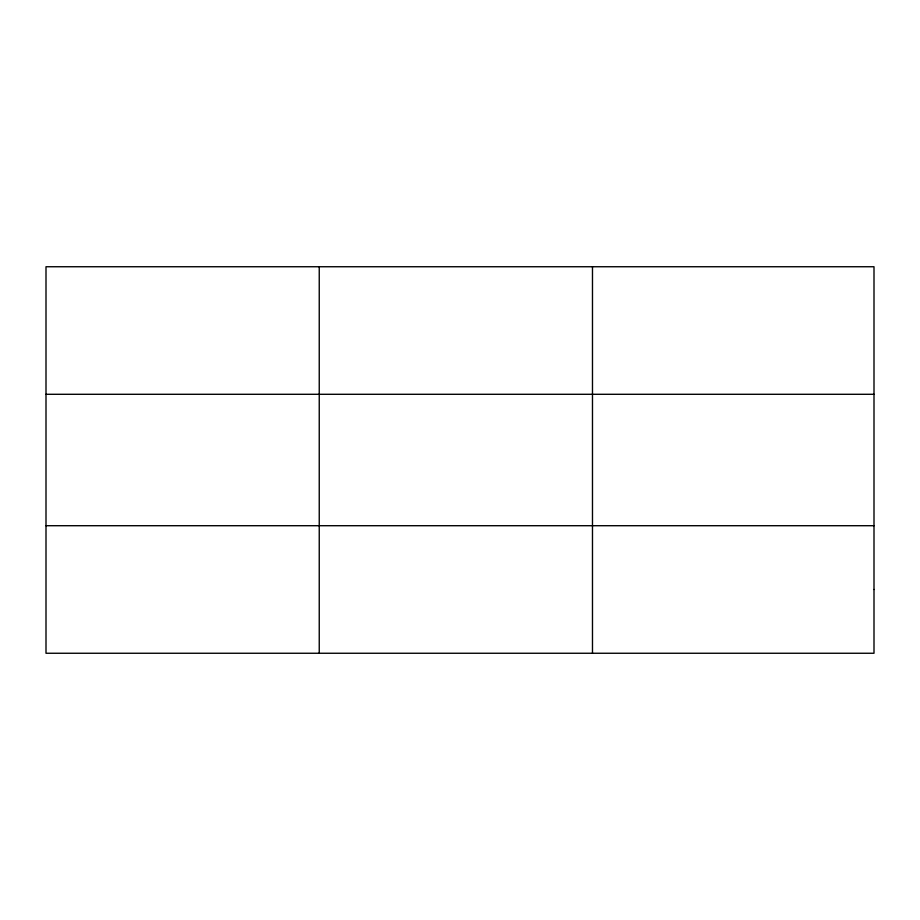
<?xml version="1.0" encoding="UTF-8"?>
<svg xmlns="http://www.w3.org/2000/svg" width="920" height="920" viewBox="0 0 920 920"><rect width="100%" height="100%" fill="white"/><g stroke="black" fill="none" stroke-linecap="round" stroke-linejoin="round"><path stroke-width="1.38" d="M319.24 653.257L319.24 266.742M592.48 653.257L592.48 266.742M46 394.289L874 394.289M46 525.711L874 525.711M874 589.49L874 653.257L46 653.257L46 266.742L874 266.742L874 589.49"/></g></svg>
